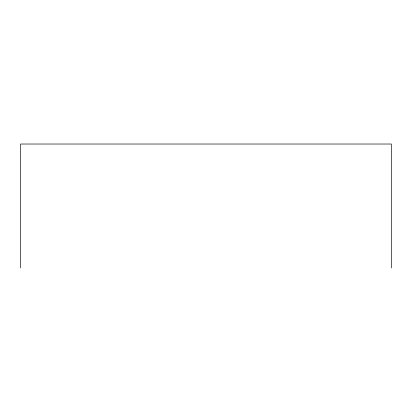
<?xml version="1.0" encoding="UTF-8"?>
<svg xmlns="http://www.w3.org/2000/svg" width="412" height="412" viewBox="0 0 412 412"><rect width="100%" height="100%" fill="white"/><g stroke="black" fill="none" stroke-linecap="round" stroke-linejoin="round"><path stroke-width="0.62" d="M391.4 267.975L391.4 144.025L20.6 144.025L20.6 267.975"/></g></svg>
